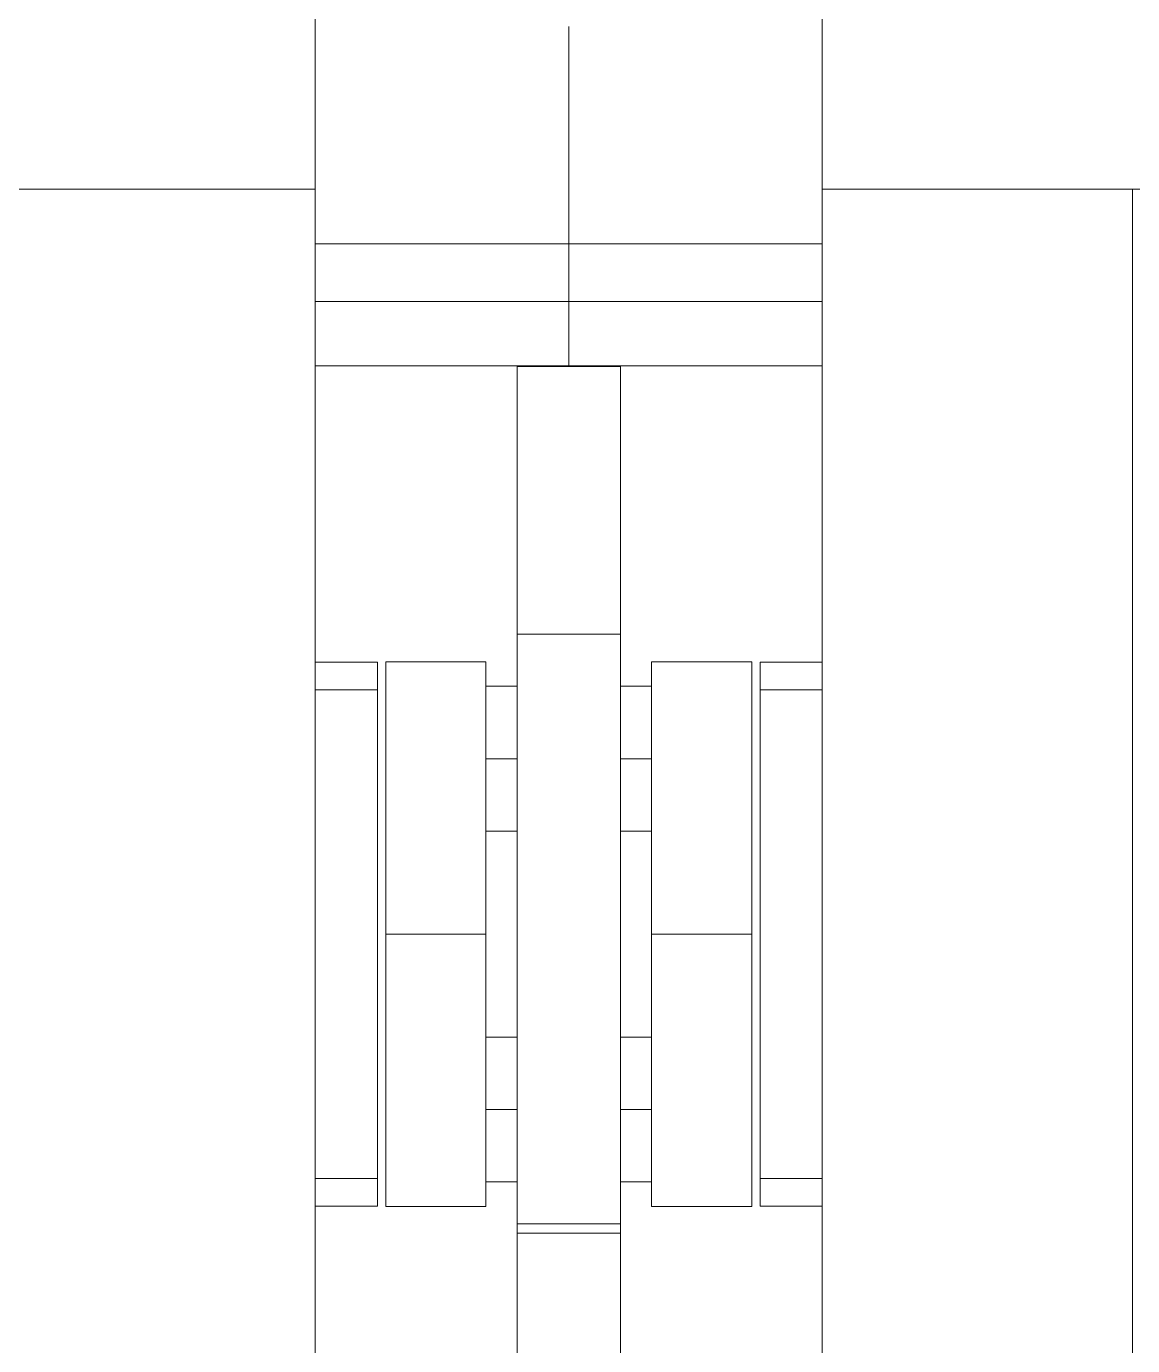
# Model space of a CAD drawing. Header units: millimetres. Extents: x -46169 to 237885, y -84465 to 18123.
# Drawn here: x 225838 to 225944.9, y -80615.1 to -80487.6 of the extents above; entities that cross this region are included whole.
import ezdxf

# ---------------------------------------------------------------- set-up
doc = ezdxf.new("R2010")
doc.units = ezdxf.units.MM
doc.header["$MEASUREMENT"] = 0
doc.linetypes.add('Wipeout_Contour', pattern=[1000, 0, -1000])
doc.layers.add('New_A-20-M_Floor_Slab', color=7, linetype='Continuous')
doc.layers.add('New_A-35-M_FFE_Fixed', color=7, linetype='Continuous')
doc.layers.add('New_A-35-M_FFE_Fixed_Pen_No__1', color=7, linetype='Continuous', lineweight=13)

# ---------------------------------------------------------------- blocks, each defined once
blk = doc.blocks.new('Section Elem_269_4', base_point=(208268.76, -84332.61))
at = {"color": 254, "linetype": 'Wipeout_Contour', "lineweight": 0, "ltscale": 3837074.873242961}
blk.add_wipeout([(225865.94, -80601.62), (225865.94, -80615.11), (225885.44, -80615.11), (225885.44, -80599.29), (225882.44, -80599.29), (225882.44, -80601.65), (225872.75, -80601.65), (225872.75, -80549.01), (225882.44, -80549.01), (225882.44, -80551.38), (225885.44, -80551.38), (225885.44, -80520.4), (225865.94, -80520.4), (225865.94, -80549.04), (225871.94, -80549.04), (225871.94, -80601.62)], dxfattribs=at).dxf.layer = 'New_A-20-M_Floor_Slab'
at = {"color": 254, "linetype": 'Wipeout_Contour', "lineweight": 0, "ltscale": 959348.191615}
blk.add_wipeout([(225895.44, -80565.38), (225895.44, -80585.29), (225898.44, -80585.29), (225898.44, -80565.38)], dxfattribs=at).dxf.layer = 'New_A-20-M_Floor_Slab'
at = {"color": 254, "linetype": 'Wipeout_Contour', "lineweight": 0, "ltscale": 3837495.087177401}
blk.add_wipeout([(225895.44, -80599.29), (225895.44, -80615.11), (225914.94, -80615.11), (225914.94, -80601.62), (225908.94, -80601.62), (225908.94, -80549.04), (225914.94, -80549.04), (225914.94, -80520.4), (225895.44, -80520.4), (225895.44, -80551.38), (225898.44, -80551.38), (225898.44, -80549.01), (225908.12, -80549.01), (225908.12, -80601.65), (225898.44, -80601.65), (225898.44, -80599.29)], dxfattribs=at).dxf.layer = 'New_A-20-M_Floor_Slab'
at = {"color": 254, "linetype": 'Wipeout_Contour', "lineweight": 0, "ltscale": 959299.214121}
blk.add_wipeout([(225882.44, -80585.29), (225885.44, -80585.29), (225885.44, -80565.38), (225882.44, -80565.38)], dxfattribs=at).dxf.layer = 'New_A-20-M_Floor_Slab'
blk = doc.blocks.new('Section Elem_288_4', base_point=(208268.76, -84332.61))
at = {"color": 254, "linetype": 'Wipeout_Contour', "lineweight": 0, "ltscale": 1437181.73561519}
blk.add_wipeout([(225865.94, -80346.96), (225364.94, -80346.96), (225364.94, -80503.33), (225394.94, -80503.33), (225835.94, -80503.33), (225865.94, -80503.33)], dxfattribs=at).dxf.layer = 'New_A-35-M_FFE_Fixed'
at = {"color": 254, "linetype": 'Wipeout_Contour', "lineweight": 0, "ltscale": 959253.518286}
blk.add_wipeout([(225885.44, -80525.7), (225895.44, -80525.7), (225895.44, -80520.48), (225885.44, -80520.48)], dxfattribs=at).dxf.layer = 'New_A-35-M_FFE_Fixed'
at = {"color": 254, "linetype": 'Wipeout_Contour', "lineweight": 0, "ltscale": 959290.80767}
blk.add_wipeout([(225885.44, -80553.51), (225895.44, -80553.51), (225895.44, -80548.19), (225885.44, -80548.19)], dxfattribs=at).dxf.layer = 'New_A-35-M_FFE_Fixed'
at = {"color": 254, "linetype": 'Wipeout_Contour', "lineweight": 0, "ltscale": 959209.517924}
blk.add_wipeout([(225865.94, -80551.72), (225871.94, -80551.72), (225871.94, -80549.56), (225865.94, -80549.56)], dxfattribs=at).dxf.layer = 'New_A-35-M_FFE_Fixed'
at = {"color": 254, "linetype": 'Wipeout_Contour', "lineweight": 0, "ltscale": 959241.293733}
blk.add_wipeout([(225872.75, -80551.02), (225882.44, -80551.02), (225882.44, -80549.01), (225872.75, -80549.01)], dxfattribs=at).dxf.layer = 'New_A-35-M_FFE_Fixed'
at = {"color": 254, "linetype": 'Wipeout_Contour', "lineweight": 0, "ltscale": 959268.546924}
blk.add_wipeout([(225882.44, -80565.26), (225872.75, -80565.26), (225872.75, -80575.33), (225882.44, -80575.33)], dxfattribs=at).dxf.layer = 'New_A-35-M_FFE_Fixed'
at = {"color": 254, "linetype": 'Wipeout_Contour', "lineweight": 0, "ltscale": 959350.308894}
blk.add_wipeout([(225885.44, -80591.39), (225885.44, -80598.86), (225895.44, -80598.86), (225895.44, -80591.39)], dxfattribs=at).dxf.layer = 'New_A-35-M_FFE_Fixed'
at = {"color": 254, "linetype": 'Wipeout_Contour', "lineweight": 0, "ltscale": 959309.345111}
blk.add_wipeout([(225882.44, -80599.65), (225872.75, -80599.65), (225872.75, -80601.65), (225882.44, -80601.65)], dxfattribs=at).dxf.layer = 'New_A-35-M_FFE_Fixed'
at = {"color": 254, "linetype": 'Wipeout_Contour', "lineweight": 0, "ltscale": 959277.691198}
blk.add_wipeout([(225871.94, -80601.11), (225865.94, -80601.11), (225865.94, -80601.62), (225871.94, -80601.62)], dxfattribs=at).dxf.layer = 'New_A-35-M_FFE_Fixed'
at = {"color": 254, "linetype": 'Wipeout_Contour', "lineweight": 0, "ltscale": 959361.935712}
blk.add_wipeout([(225885.44, -80604.23), (225895.44, -80604.23), (225895.44, -80603.32), (225885.44, -80603.32)], dxfattribs=at).dxf.layer = 'New_A-35-M_FFE_Fixed'
at = {"color": 254, "linetype": 'Wipeout_Contour', "lineweight": 0, "ltscale": 959366.300336}
blk.add_wipeout([(225895.44, -80606.1), (225885.44, -80606.1), (225885.44, -80607.94), (225895.44, -80607.94)], dxfattribs=at).dxf.layer = 'New_A-35-M_FFE_Fixed'
at = {"color": 254, "linetype": 'Wipeout_Contour', "lineweight": 0, "ltscale": 959373.514467}
blk.add_wipeout([(225885.44, -80611.52), (225885.44, -80613.26), (225895.44, -80613.26), (225895.44, -80611.52)], dxfattribs=at).dxf.layer = 'New_A-35-M_FFE_Fixed'
at = {"color": 254, "linetype": 'Wipeout_Contour', "lineweight": 0, "ltscale": 959378.099218}
blk.add_wipeout([(225885.44, -80616.64), (225895.44, -80616.64), (225895.44, -80614.96), (225885.44, -80614.96)], dxfattribs=at).dxf.layer = 'New_A-35-M_FFE_Fixed'
at = {"layer": 'New_A-35-M_FFE_Fixed_Pen_No__1', "linetype": 'Continuous'}
for p, q in [((225872.75, -80549.01), (225882.44, -80549.01)), ((225872.75, -80601.65), (225882.44, -80601.65))]:
    blk.add_line(p, q, dxfattribs=at)
at = {"color": 254, "linetype": 'Wipeout_Contour', "lineweight": 0, "ltscale": 959164.406902}
blk.add_wipeout([(225890.44, -80487.59), (225865.94, -80487.59), (225865.94, -80494.61), (225890.44, -80494.61)], dxfattribs=at).dxf.layer = 'New_A-35-M_FFE_Fixed'
at = {"color": 254, "linetype": 'Wipeout_Contour', "lineweight": 0, "ltscale": 1199062.266100931}
blk.add_wipeout([(225890.44, -80520.4), (225885.44, -80520.4), (225885.44, -80520.48), (225895.44, -80520.48), (225895.44, -80520.4)], dxfattribs=at).dxf.layer = 'New_A-35-M_FFE_Fixed'
at = {"color": 254, "linetype": 'Wipeout_Contour', "lineweight": 0, "ltscale": 959260.333849}
blk.add_wipeout([(225885.44, -80525.7), (225885.44, -80530.63), (225895.44, -80530.63), (225895.44, -80525.7)], dxfattribs=at).dxf.layer = 'New_A-35-M_FFE_Fixed'
at = {"color": 254, "linetype": 'Wipeout_Contour', "lineweight": 0, "ltscale": 959207.721453}
blk.add_wipeout([(225865.94, -80549.04), (225865.94, -80549.56), (225871.94, -80549.56), (225871.94, -80549.04)], dxfattribs=at).dxf.layer = 'New_A-35-M_FFE_Fixed'
at = {"color": 254, "linetype": 'Wipeout_Contour', "lineweight": 0, "ltscale": 959246.472557}
blk.add_wipeout([(225882.44, -80551.02), (225872.75, -80551.02), (225872.75, -80556.72), (225882.44, -80556.72)], dxfattribs=at).dxf.layer = 'New_A-35-M_FFE_Fixed'
at = {"color": 254, "linetype": 'Wipeout_Contour', "lineweight": 0, "ltscale": 959299.841639}
blk.add_wipeout([(225885.44, -80561.63), (225895.44, -80561.63), (225895.44, -80553.51), (225885.44, -80553.51)], dxfattribs=at).dxf.layer = 'New_A-35-M_FFE_Fixed'
at = {"color": 254, "linetype": 'Wipeout_Contour', "lineweight": 0, "ltscale": 959304.163731}
blk.add_wipeout([(225882.44, -80593.94), (225872.75, -80593.94), (225872.75, -80599.65), (225882.44, -80599.65)], dxfattribs=at).dxf.layer = 'New_A-35-M_FFE_Fixed'
at = {"color": 254, "linetype": 'Wipeout_Contour', "lineweight": 0, "ltscale": 959275.893742}
blk.add_wipeout([(225865.94, -80598.94), (225865.94, -80601.11), (225871.94, -80601.11), (225871.94, -80598.94)], dxfattribs=at).dxf.layer = 'New_A-35-M_FFE_Fixed'
at = {"color": 254, "linetype": 'Wipeout_Contour', "lineweight": 0, "ltscale": 959361.130352}
blk.add_wipeout([(225895.44, -80603.32), (225895.44, -80603.03), (225885.44, -80603.03), (225885.44, -80603.32)], dxfattribs=at).dxf.layer = 'New_A-35-M_FFE_Fixed'
at = {"color": 254, "linetype": 'Wipeout_Contour', "lineweight": 0, "ltscale": 959364.548574}
blk.add_wipeout([(225895.44, -80606.1), (225895.44, -80605.34), (225885.44, -80605.34), (225885.44, -80606.1)], dxfattribs=at).dxf.layer = 'New_A-35-M_FFE_Fixed'
at = {"color": 254, "linetype": 'Wipeout_Contour', "lineweight": 0, "ltscale": 959371.154661}
blk.add_wipeout([(225895.44, -80611.52), (225895.44, -80609.75), (225885.44, -80609.75), (225885.44, -80611.52)], dxfattribs=at).dxf.layer = 'New_A-35-M_FFE_Fixed'
at = {"color": 254, "linetype": 'Wipeout_Contour', "lineweight": 0, "ltscale": 959376.067274}
blk.add_wipeout([(225895.44, -80614.96), (225895.44, -80613.61), (225885.44, -80613.61), (225885.44, -80614.96)], dxfattribs=at).dxf.layer = 'New_A-35-M_FFE_Fixed'
at = {"layer": 'New_A-35-M_FFE_Fixed_Pen_No__1', "linetype": 'Continuous'}
for p, q in [((225871.94, -80549.56), (225871.94, -80549.04)), ((225872.75, -80551.02), (225872.75, -80549.01)), ((225872.75, -80601.65), (225872.75, -80599.65)), ((225871.94, -80601.62), (225871.94, -80601.11))]:
    blk.add_line(p, q, dxfattribs=at)
at = {"color": 254, "linetype": 'Wipeout_Contour', "lineweight": 0, "ltscale": 959173.828959}
blk.add_wipeout([(225890.44, -80494.61), (225865.94, -80494.61), (225865.94, -80501.63), (225890.44, -80501.63)], dxfattribs=at).dxf.layer = 'New_A-35-M_FFE_Fixed'
at = {"color": 254, "linetype": 'Wipeout_Contour', "lineweight": 0, "ltscale": 959266.641754}
blk.add_wipeout([(225885.44, -80535.1), (225895.44, -80535.1), (225895.44, -80530.63), (225885.44, -80530.63)], dxfattribs=at).dxf.layer = 'New_A-35-M_FFE_Fixed'
at = {"color": 254, "linetype": 'Wipeout_Contour', "lineweight": 0, "ltscale": 959242.705497}
blk.add_wipeout([(225871.94, -80551.72), (225865.94, -80551.72), (225865.94, -80598.94), (225871.94, -80598.94)], dxfattribs=at).dxf.layer = 'New_A-35-M_FFE_Fixed'
at = {"color": 254, "linetype": 'Wipeout_Contour', "lineweight": 0, "ltscale": 959267.381402}
blk.add_wipeout([(225882.44, -80551.38), (225882.44, -80551.91), (225885.44, -80551.91), (225885.44, -80551.38)], dxfattribs=at).dxf.layer = 'New_A-35-M_FFE_Fixed'
at = {"color": 254, "linetype": 'Wipeout_Contour', "lineweight": 0, "ltscale": 959256.04233}
blk.add_wipeout([(225872.75, -80556.72), (225872.75, -80565.26), (225882.44, -80565.26), (225882.44, -80556.72)], dxfattribs=at).dxf.layer = 'New_A-35-M_FFE_Fixed'
at = {"color": 254, "linetype": 'Wipeout_Contour', "lineweight": 0, "ltscale": 959311.929047}
blk.add_wipeout([(225885.44, -80571.51), (225895.44, -80571.51), (225895.44, -80561.63), (225885.44, -80561.63)], dxfattribs=at).dxf.layer = 'New_A-35-M_FFE_Fixed'
at = {"color": 254, "linetype": 'Wipeout_Contour', "lineweight": 0, "ltscale": 959294.59034}
blk.add_wipeout([(225872.75, -80585.4), (225872.75, -80593.94), (225882.44, -80593.94), (225882.44, -80585.4)], dxfattribs=at).dxf.layer = 'New_A-35-M_FFE_Fixed'
at = {"color": 254, "linetype": 'Wipeout_Contour', "lineweight": 0, "ltscale": 959331.053552}
blk.add_wipeout([(225882.44, -80598.75), (225882.44, -80599.29), (225885.44, -80599.29), (225885.44, -80598.75)], dxfattribs=at).dxf.layer = 'New_A-35-M_FFE_Fixed'
at = {"color": 254, "linetype": 'Wipeout_Contour', "lineweight": 0, "ltscale": 959368.749941}
blk.add_wipeout([(225895.44, -80609.75), (225895.44, -80607.94), (225885.44, -80607.94), (225885.44, -80609.75)], dxfattribs=at).dxf.layer = 'New_A-35-M_FFE_Fixed'
at = {"layer": 'New_A-35-M_FFE_Fixed_Pen_No__1', "linetype": 'Continuous'}
for p, q in [((225871.94, -80551.72), (225871.94, -80549.56)), ((225882.44, -80551.02), (225882.44, -80549.01)), ((225872.75, -80556.72), (225872.75, -80551.02)), ((225871.94, -80598.94), (225871.94, -80551.72)), ((225872.75, -80565.26), (225872.75, -80556.72)), ((225872.75, -80599.65), (225872.75, -80593.94)), ((225871.94, -80601.11), (225871.94, -80598.94)), ((225882.44, -80601.65), (225882.44, -80599.65))]:
    blk.add_line(p, q, dxfattribs=at)
at = {"color": 254, "linetype": 'Wipeout_Contour', "lineweight": 0, "ltscale": 959174.926219}
blk.add_wipeout([(225865.94, -80503.33), (225835.94, -80503.33), (225835.94, -80647.33), (225865.94, -80647.33)], dxfattribs=at).dxf.layer = 'New_A-35-M_FFE_Fixed'
at = {"color": 254, "linetype": 'Wipeout_Contour', "lineweight": 0, "ltscale": 959272.240307}
blk.add_wipeout([(225885.44, -80535.1), (225885.44, -80538.96), (225895.44, -80538.96), (225895.44, -80535.1)], dxfattribs=at).dxf.layer = 'New_A-35-M_FFE_Fixed'
at = {"color": 254, "linetype": 'Wipeout_Contour', "lineweight": 0, "ltscale": 959268.758726}
blk.add_wipeout([(225882.44, -80553.43), (225885.44, -80553.43), (225885.44, -80551.91), (225882.44, -80551.91)], dxfattribs=at).dxf.layer = 'New_A-35-M_FFE_Fixed'
at = {"color": 254, "linetype": 'Wipeout_Contour', "lineweight": 0, "ltscale": 1199098.242010331}
blk.add_wipeout([(225882.44, -80561.05), (225885.44, -80561.05), (225885.44, -80558.66), (225885.44, -80558.38), (225882.44, -80558.38)], dxfattribs=at).dxf.layer = 'New_A-35-M_FFE_Fixed'
at = {"color": 254, "linetype": 'Wipeout_Contour', "lineweight": 0, "ltscale": 959285.476577}
blk.add_wipeout([(225882.44, -80564.84), (225882.44, -80565.38), (225885.44, -80565.38), (225885.44, -80564.84)], dxfattribs=at).dxf.layer = 'New_A-35-M_FFE_Fixed'
at = {"color": 254, "linetype": 'Wipeout_Contour', "lineweight": 0, "ltscale": 959325.524008}
blk.add_wipeout([(225885.44, -80581.87), (225895.44, -80581.87), (225895.44, -80571.51), (225885.44, -80571.51)], dxfattribs=at).dxf.layer = 'New_A-35-M_FFE_Fixed'
at = {"color": 254, "linetype": 'Wipeout_Contour', "lineweight": 0, "ltscale": 959282.083185}
blk.add_wipeout([(225882.44, -80575.33), (225872.75, -80575.33), (225872.75, -80585.4), (225882.44, -80585.4)], dxfattribs=at).dxf.layer = 'New_A-35-M_FFE_Fixed'
at = {"color": 254, "linetype": 'Wipeout_Contour', "lineweight": 0, "ltscale": 1199155.11788061}
blk.add_wipeout([(225885.44, -80592.29), (225882.44, -80592.29), (225882.44, -80594.97), (225885.44, -80594.97), (225885.44, -80592.38)], dxfattribs=at).dxf.layer = 'New_A-35-M_FFE_Fixed'
at = {"color": 254, "linetype": 'Wipeout_Contour', "lineweight": 0, "ltscale": 959329.675535}
blk.add_wipeout([(225882.44, -80597.24), (225882.44, -80598.75), (225885.44, -80598.75), (225885.44, -80597.24)], dxfattribs=at).dxf.layer = 'New_A-35-M_FFE_Fixed'
at = {"layer": 'New_A-35-M_FFE_Fixed_Pen_No__1', "linetype": 'Continuous'}
for p, q in [((225865.94, -80549.04), (225871.94, -80549.04)), ((225865.94, -80551.72), (225871.94, -80551.72)), ((225882.44, -80551.38), (225885.44, -80551.38)), ((225872.75, -80575.33), (225872.75, -80565.26)), ((225872.75, -80575.33), (225882.44, -80575.33)), ((225872.75, -80585.4), (225872.75, -80575.33)), ((225872.75, -80593.94), (225872.75, -80585.4)), ((225865.94, -80598.94), (225871.94, -80598.94)), ((225882.44, -80599.29), (225885.44, -80599.29)), ((225865.94, -80601.62), (225871.94, -80601.62))]:
    blk.add_line(p, q, dxfattribs=at)
at = {"color": 254, "linetype": 'Wipeout_Contour', "lineweight": 0, "ltscale": 1198967.280881833}
blk.add_wipeout([(225865.94, -80508.61), (225890.44, -80508.61), (225890.44, -80501.63), (225865.94, -80501.63), (225865.94, -80503.33)], dxfattribs=at).dxf.layer = 'New_A-35-M_FFE_Fixed'
at = {"color": 254, "linetype": 'Wipeout_Contour', "lineweight": 0, "ltscale": 959191.116399}
blk.add_wipeout([(225865.94, -80511.45), (225890.44, -80511.45), (225890.44, -80510.54), (225865.94, -80510.54)], dxfattribs=at).dxf.layer = 'New_A-35-M_FFE_Fixed'
at = {"color": 254, "linetype": 'Wipeout_Contour', "lineweight": 0, "ltscale": 959199.571755}
blk.add_wipeout([(225865.94, -80514.18), (225865.94, -80520.4), (225890.44, -80520.4), (225890.44, -80514.18)], dxfattribs=at).dxf.layer = 'New_A-35-M_FFE_Fixed'
at = {"color": 254, "linetype": 'Wipeout_Contour', "lineweight": 0, "ltscale": 959276.950472}
blk.add_wipeout([(225895.44, -80538.96), (225885.44, -80538.96), (225885.44, -80542.11), (225895.44, -80542.11)], dxfattribs=at).dxf.layer = 'New_A-35-M_FFE_Fixed'
at = {"color": 254, "linetype": 'Wipeout_Contour', "lineweight": 0, "ltscale": 1199089.565180596}
blk.add_wipeout([(225882.44, -80555.7), (225885.44, -80555.7), (225885.44, -80553.51), (225885.44, -80553.43), (225882.44, -80553.43)], dxfattribs=at).dxf.layer = 'New_A-35-M_FFE_Fixed'
at = {"color": 254, "linetype": 'Wipeout_Contour', "lineweight": 0, "ltscale": 959284.099074}
blk.add_wipeout([(225882.44, -80563.33), (225882.44, -80564.84), (225885.44, -80564.84), (225885.44, -80563.33)], dxfattribs=at).dxf.layer = 'New_A-35-M_FFE_Fixed'
at = {"color": 254, "linetype": 'Wipeout_Contour', "lineweight": 0, "ltscale": 959338.88732}
blk.add_wipeout([(225895.44, -80591.39), (225895.44, -80581.87), (225885.44, -80581.87), (225885.44, -80591.39)], dxfattribs=at).dxf.layer = 'New_A-35-M_FFE_Fixed'
at = {"color": 254, "linetype": 'Wipeout_Contour', "lineweight": 0, "ltscale": 959327.129328}
blk.add_wipeout([(225882.44, -80594.97), (225882.44, -80597.24), (225885.44, -80597.24), (225885.44, -80594.97)], dxfattribs=at).dxf.layer = 'New_A-35-M_FFE_Fixed'
at = {"layer": 'New_A-35-M_FFE_Fixed_Pen_No__1', "linetype": 'Continuous'}
for p, q in [((225865.94, -80503.33), (225865.94, -80346.96)), ((225835.94, -80503.33), (225865.94, -80503.33)), ((225865.94, -80520.4), (225890.44, -80520.4)), ((225882.44, -80575.33), (225882.44, -80565.26)), ((225882.44, -80565.38), (225885.44, -80565.38)), ((225882.44, -80599.65), (225882.44, -80593.94))]:
    blk.add_line(p, q, dxfattribs=at)
at = {"color": 254, "linetype": 'Wipeout_Contour', "lineweight": 0, "ltscale": 959188.57141}
blk.add_wipeout([(225865.94, -80509.58), (225890.44, -80509.58), (225890.44, -80508.61), (225865.94, -80508.61)], dxfattribs=at).dxf.layer = 'New_A-35-M_FFE_Fixed'
at = {"color": 254, "linetype": 'Wipeout_Contour', "lineweight": 0, "ltscale": 959195.24108}
blk.add_wipeout([(225865.94, -80514.18), (225890.44, -80514.18), (225890.44, -80513.95), (225865.94, -80513.95)], dxfattribs=at).dxf.layer = 'New_A-35-M_FFE_Fixed'
at = {"color": 254, "linetype": 'Wipeout_Contour', "lineweight": 0, "ltscale": 959280.270649}
blk.add_wipeout([(225895.44, -80543.91), (225895.44, -80542.11), (225885.44, -80542.11), (225885.44, -80543.91)], dxfattribs=at).dxf.layer = 'New_A-35-M_FFE_Fixed'
at = {"color": 254, "linetype": 'Wipeout_Contour', "lineweight": 0, "ltscale": 959274.629005}
blk.add_wipeout([(225882.44, -80555.7), (225882.44, -80558.38), (225885.44, -80558.38), (225885.44, -80555.7)], dxfattribs=at).dxf.layer = 'New_A-35-M_FFE_Fixed'
at = {"color": 254, "linetype": 'Wipeout_Contour', "lineweight": 0, "ltscale": 1199102.615307576}
blk.add_wipeout([(225882.44, -80561.05), (225882.44, -80563.33), (225885.44, -80563.33), (225885.44, -80561.63), (225885.44, -80561.05)], dxfattribs=at).dxf.layer = 'New_A-35-M_FFE_Fixed'
at = {"color": 254, "linetype": 'Wipeout_Contour', "lineweight": 0, "ltscale": 959312.951616}
blk.add_wipeout([(225882.44, -80585.29), (225882.44, -80585.82), (225885.44, -80585.82), (225885.44, -80585.29)], dxfattribs=at).dxf.layer = 'New_A-35-M_FFE_Fixed'
at = {"layer": 'New_A-35-M_FFE_Fixed_Pen_No__1', "linetype": 'Continuous'}
for p, q in [((225865.94, -80508.61), (225890.44, -80508.61)), ((225882.44, -80556.72), (225882.44, -80551.02)), ((225882.44, -80565.26), (225882.44, -80556.72)), ((225882.44, -80558.38), (225885.44, -80558.38))]:
    blk.add_line(p, q, dxfattribs=at)
at = {"color": 254, "linetype": 'Wipeout_Contour', "lineweight": 0, "ltscale": 959189.865024}
blk.add_wipeout([(225865.94, -80510.54), (225890.44, -80510.54), (225890.44, -80509.58), (225865.94, -80509.58)], dxfattribs=at).dxf.layer = 'New_A-35-M_FFE_Fixed'
at = {"color": 254, "linetype": 'Wipeout_Contour', "lineweight": 0, "ltscale": 959194.164233}
blk.add_wipeout([(225865.94, -80513.55), (225890.44, -80513.55), (225890.44, -80512.98), (225865.94, -80512.98)], dxfattribs=at).dxf.layer = 'New_A-35-M_FFE_Fixed'
at = {"color": 254, "linetype": 'Wipeout_Contour', "lineweight": 0, "ltscale": 959283.136279}
blk.add_wipeout([(225885.44, -80545.85), (225895.44, -80545.85), (225895.44, -80544.43), (225885.44, -80544.43)], dxfattribs=at).dxf.layer = 'New_A-35-M_FFE_Fixed'
at = {"color": 254, "linetype": 'Wipeout_Contour', "lineweight": 0, "ltscale": 959314.329454}
blk.add_wipeout([(225882.44, -80587.34), (225885.44, -80587.34), (225885.44, -80585.82), (225882.44, -80585.82)], dxfattribs=at).dxf.layer = 'New_A-35-M_FFE_Fixed'
at = {"layer": 'New_A-35-M_FFE_Fixed_Pen_No__1', "linetype": 'Continuous'}
for p, q in [((225882.44, -80585.4), (225882.44, -80575.33)), ((225882.44, -80585.29), (225885.44, -80585.29))]:
    blk.add_line(p, q, dxfattribs=at)
at = {"color": 254, "linetype": 'Wipeout_Contour', "lineweight": 0, "ltscale": 959193.307258}
blk.add_wipeout([(225865.94, -80512.98), (225890.44, -80512.98), (225890.44, -80512.27), (225865.94, -80512.27)], dxfattribs=at).dxf.layer = 'New_A-35-M_FFE_Fixed'
at = {"color": 254, "linetype": 'Wipeout_Contour', "lineweight": 0, "ltscale": 959284.414053}
blk.add_wipeout([(225885.44, -80545.85), (225885.44, -80546.33), (225895.44, -80546.33), (225895.44, -80545.85)], dxfattribs=at).dxf.layer = 'New_A-35-M_FFE_Fixed'
at = {"color": 254, "linetype": 'Wipeout_Contour', "lineweight": 0, "ltscale": 959316.875406}
blk.add_wipeout([(225882.44, -80589.61), (225885.44, -80589.61), (225885.44, -80587.34), (225882.44, -80587.34)], dxfattribs=at).dxf.layer = 'New_A-35-M_FFE_Fixed'
at = {"color": 254, "linetype": 'Wipeout_Contour', "lineweight": 0, "ltscale": 959192.278399}
blk.add_wipeout([(225865.94, -80512.27), (225890.44, -80512.27), (225890.44, -80511.45), (225865.94, -80511.45)], dxfattribs=at).dxf.layer = 'New_A-35-M_FFE_Fixed'
at = {"color": 254, "linetype": 'Wipeout_Contour', "lineweight": 0, "ltscale": 959194.817037}
blk.add_wipeout([(225865.94, -80513.95), (225890.44, -80513.95), (225890.44, -80513.55), (225865.94, -80513.55)], dxfattribs=at).dxf.layer = 'New_A-35-M_FFE_Fixed'
at = {"color": 254, "linetype": 'Wipeout_Contour', "lineweight": 0, "ltscale": 959285.735895}
blk.add_wipeout([(225885.44, -80546.33), (225885.44, -80547.82), (225895.44, -80547.82), (225895.44, -80546.33)], dxfattribs=at).dxf.layer = 'New_A-35-M_FFE_Fixed'
at = {"color": 254, "linetype": 'Wipeout_Contour', "lineweight": 0, "ltscale": 1199151.399660374}
blk.add_wipeout([(225885.44, -80589.61), (225882.44, -80589.61), (225882.44, -80592.29), (225885.44, -80592.29), (225885.44, -80591.39)], dxfattribs=at).dxf.layer = 'New_A-35-M_FFE_Fixed'
at = {"layer": 'New_A-35-M_FFE_Fixed_Pen_No__1', "linetype": 'Continuous'}
for p, q in [((225865.94, -80647.33), (225865.94, -80503.33)), ((225865.94, -80514.18), (225890.44, -80514.18)), ((225882.44, -80593.94), (225882.44, -80585.4)), ((225882.44, -80592.29), (225885.44, -80592.29))]:
    blk.add_line(p, q, dxfattribs=at)
blk = doc.blocks.new('Section Elem_289_4', base_point=(208268.76, -84332.61))
at = {"layer": 'New_A-35-M_FFE_Fixed_Pen_No__1', "linetype": 'Continuous'}
for p, q in [((225885.44, -80520.48), (225885.44, -80520.4)), ((225885.44, -80525.7), (225885.44, -80520.48)), ((225885.44, -80530.63), (225885.44, -80525.7)), ((225895.44, -80530.63), (225895.44, -80525.7)), ((225885.44, -80535.1), (225885.44, -80530.63)), ((225895.44, -80535.1), (225895.44, -80530.63)), ((225885.44, -80538.96), (225885.44, -80535.1)), ((225895.44, -80538.96), (225895.44, -80535.1)), ((225885.44, -80542.11), (225885.44, -80538.96)), ((225895.44, -80542.11), (225895.44, -80538.96)), ((225885.44, -80546.33), (225885.44, -80545.85)), ((225895.44, -80546.33), (225895.44, -80545.85)), ((225895.44, -80546.33), (225885.44, -80546.33)), ((225885.44, -80561.63), (225885.44, -80553.51)), ((225885.44, -80571.51), (225885.44, -80561.63)), ((225885.44, -80581.87), (225885.44, -80571.51)), ((225895.44, -80581.87), (225895.44, -80571.51)), ((225885.44, -80591.39), (225885.44, -80581.87)), ((225885.44, -80607.94), (225885.44, -80606.1)), ((225895.44, -80607.94), (225895.44, -80606.1)), ((225885.44, -80609.75), (225885.44, -80607.94)), ((225895.44, -80609.75), (225895.44, -80607.94)), ((225885.44, -80611.52), (225885.44, -80609.75)), ((225895.44, -80611.52), (225895.44, -80609.75)), ((225885.44, -80616.64), (225885.44, -80614.96)), ((225895.44, -80616.64), (225895.44, -80614.96))]:
    blk.add_line(p, q, dxfattribs=at)
at = {"color": 254, "linetype": 'Wipeout_Contour', "lineweight": 0, "ltscale": 1440290.457702504}
blk.add_wipeout([(225914.94, -80346.96), (225914.94, -80503.33), (225944.94, -80503.33), (226385.94, -80503.33), (226415.94, -80503.33), (226415.94, -80346.96)], dxfattribs=at).dxf.layer = 'New_A-35-M_FFE_Fixed'
at = {"color": 254, "linetype": 'Wipeout_Contour', "lineweight": 0, "ltscale": 959281.829808}
blk.add_wipeout([(225895.44, -80544.43), (225895.44, -80543.91), (225885.44, -80543.91), (225885.44, -80544.43)], dxfattribs=at).dxf.layer = 'New_A-35-M_FFE_Fixed'
at = {"color": 254, "linetype": 'Wipeout_Contour', "lineweight": 0, "ltscale": 959286.982317}
blk.add_wipeout([(225895.44, -80548.19), (225895.44, -80547.82), (225885.44, -80547.82), (225885.44, -80548.19)], dxfattribs=at).dxf.layer = 'New_A-35-M_FFE_Fixed'
at = {"color": 254, "linetype": 'Wipeout_Contour', "lineweight": 0, "ltscale": 959338.072438}
blk.add_wipeout([(225898.44, -80551.02), (225908.12, -80551.02), (225908.12, -80549.01), (225898.44, -80549.01)], dxfattribs=at).dxf.layer = 'New_A-35-M_FFE_Fixed'
at = {"color": 254, "linetype": 'Wipeout_Contour', "lineweight": 0, "ltscale": 959371.526042}
blk.add_wipeout([(225908.94, -80551.72), (225914.94, -80551.72), (225914.94, -80549.56), (225908.94, -80549.56)], dxfattribs=at).dxf.layer = 'New_A-35-M_FFE_Fixed'
at = {"color": 254, "linetype": 'Wipeout_Contour', "lineweight": 0, "ltscale": 959365.32288}
blk.add_wipeout([(225898.44, -80565.26), (225898.44, -80575.33), (225908.12, -80575.33), (225908.12, -80565.26)], dxfattribs=at).dxf.layer = 'New_A-35-M_FFE_Fixed'
at = {"color": 254, "linetype": 'Wipeout_Contour', "lineweight": 0, "ltscale": 959358.133315}
blk.add_wipeout([(225895.44, -80603.03), (225895.44, -80598.86), (225885.44, -80598.86), (225885.44, -80603.03)], dxfattribs=at).dxf.layer = 'New_A-35-M_FFE_Fixed'
at = {"color": 254, "linetype": 'Wipeout_Contour', "lineweight": 0, "ltscale": 959406.116952}
blk.add_wipeout([(225908.12, -80599.65), (225898.44, -80599.65), (225898.44, -80601.65), (225908.12, -80601.65)], dxfattribs=at).dxf.layer = 'New_A-35-M_FFE_Fixed'
at = {"color": 254, "linetype": 'Wipeout_Contour', "lineweight": 0, "ltscale": 959439.687804}
blk.add_wipeout([(225914.94, -80601.11), (225908.94, -80601.11), (225908.94, -80601.62), (225914.94, -80601.62)], dxfattribs=at).dxf.layer = 'New_A-35-M_FFE_Fixed'
at = {"color": 254, "linetype": 'Wipeout_Contour', "lineweight": 0, "ltscale": 959363.290377}
blk.add_wipeout([(225885.44, -80604.23), (225885.44, -80605.34), (225895.44, -80605.34), (225895.44, -80604.23)], dxfattribs=at).dxf.layer = 'New_A-35-M_FFE_Fixed'
at = {"color": 254, "linetype": 'Wipeout_Contour', "lineweight": 0, "ltscale": 959374.921323}
blk.add_wipeout([(225895.44, -80613.61), (225895.44, -80613.26), (225885.44, -80613.26), (225885.44, -80613.61)], dxfattribs=at).dxf.layer = 'New_A-35-M_FFE_Fixed'
at = {"layer": 'New_A-35-M_FFE_Fixed_Pen_No__1', "linetype": 'Continuous'}
for p, q in [((225885.44, -80544.43), (225885.44, -80542.11)), ((225895.44, -80544.43), (225895.44, -80542.11)), ((225885.44, -80545.85), (225885.44, -80544.43)), ((225895.44, -80545.85), (225895.44, -80544.43)), ((225885.44, -80548.19), (225885.44, -80546.33)), ((225895.44, -80548.19), (225895.44, -80546.33)), ((225885.44, -80553.51), (225885.44, -80548.19)), ((225908.12, -80549.01), (225898.44, -80549.01)), ((225885.44, -80598.86), (225885.44, -80591.39)), ((225885.44, -80603.32), (225885.44, -80598.86)), ((225908.12, -80601.65), (225898.44, -80601.65)), ((225895.44, -80603.32), (225885.44, -80603.32)), ((225885.44, -80604.23), (225885.44, -80603.32)), ((225895.44, -80604.23), (225895.44, -80603.32)), ((225895.44, -80604.23), (225885.44, -80604.23)), ((225885.44, -80606.1), (225885.44, -80604.23)), ((225895.44, -80606.1), (225895.44, -80604.23)), ((225885.44, -80613.26), (225885.44, -80611.52)), ((225895.44, -80613.26), (225895.44, -80611.52)), ((225885.44, -80614.96), (225885.44, -80613.26)), ((225895.44, -80614.96), (225895.44, -80613.26))]:
    blk.add_line(p, q, dxfattribs=at)
at = {"color": 254, "linetype": 'Wipeout_Contour', "lineweight": 0, "ltscale": 959256.721652}
blk.add_wipeout([(225890.44, -80494.61), (225914.94, -80494.61), (225914.94, -80487.59), (225890.44, -80487.59)], dxfattribs=at).dxf.layer = 'New_A-35-M_FFE_Fixed'
at = {"color": 254, "linetype": 'Wipeout_Contour', "lineweight": 0, "ltscale": 960351.858705}
blk.add_wipeout([(225944.94, -80635.33), (226385.94, -80635.33), (226385.94, -80503.33), (225944.94, -80503.33)], dxfattribs=at).dxf.layer = 'New_A-35-M_FFE_Fixed'
at = {"color": 254, "linetype": 'Wipeout_Contour', "lineweight": 0, "ltscale": 959369.729874}
blk.add_wipeout([(225908.94, -80549.56), (225914.94, -80549.56), (225914.94, -80549.04), (225908.94, -80549.04)], dxfattribs=at).dxf.layer = 'New_A-35-M_FFE_Fixed'
at = {"color": 254, "linetype": 'Wipeout_Contour', "lineweight": 0, "ltscale": 959343.25074}
blk.add_wipeout([(225898.44, -80551.02), (225898.44, -80556.72), (225908.12, -80556.72), (225908.12, -80551.02)], dxfattribs=at).dxf.layer = 'New_A-35-M_FFE_Fixed'
at = {"color": 254, "linetype": 'Wipeout_Contour', "lineweight": 0, "ltscale": 959400.936094}
blk.add_wipeout([(225898.44, -80593.94), (225898.44, -80599.65), (225908.12, -80599.65), (225908.12, -80593.94)], dxfattribs=at).dxf.layer = 'New_A-35-M_FFE_Fixed'
at = {"color": 254, "linetype": 'Wipeout_Contour', "lineweight": 0, "ltscale": 959437.890652}
blk.add_wipeout([(225914.94, -80598.94), (225908.94, -80598.94), (225908.94, -80601.11), (225914.94, -80601.11)], dxfattribs=at).dxf.layer = 'New_A-35-M_FFE_Fixed'
at = {"layer": 'New_A-35-M_FFE_Fixed_Pen_No__1', "linetype": 'Continuous'}
for p, q in [((225908.12, -80551.02), (225908.12, -80549.01)), ((225908.94, -80549.56), (225908.94, -80549.04)), ((225908.12, -80601.65), (225908.12, -80599.65)), ((225908.94, -80601.62), (225908.94, -80601.11))]:
    blk.add_line(p, q, dxfattribs=at)
at = {"color": 254, "linetype": 'Wipeout_Contour', "lineweight": 0, "ltscale": 959266.142802}
blk.add_wipeout([(225890.44, -80501.63), (225914.94, -80501.63), (225914.94, -80494.61), (225890.44, -80494.61)], dxfattribs=at).dxf.layer = 'New_A-35-M_FFE_Fixed'
at = {"color": 254, "linetype": 'Wipeout_Contour', "lineweight": 0, "ltscale": 959316.36058}
blk.add_wipeout([(225895.44, -80551.91), (225898.44, -80551.91), (225898.44, -80551.38), (225895.44, -80551.38)], dxfattribs=at).dxf.layer = 'New_A-35-M_FFE_Fixed'
at = {"color": 254, "linetype": 'Wipeout_Contour', "lineweight": 0, "ltscale": 959404.708011}
blk.add_wipeout([(225908.94, -80551.72), (225908.94, -80598.94), (225914.94, -80598.94), (225914.94, -80551.72)], dxfattribs=at).dxf.layer = 'New_A-35-M_FFE_Fixed'
at = {"color": 254, "linetype": 'Wipeout_Contour', "lineweight": 0, "ltscale": 959352.819547}
blk.add_wipeout([(225898.44, -80556.72), (225898.44, -80565.26), (225908.12, -80565.26), (225908.12, -80556.72)], dxfattribs=at).dxf.layer = 'New_A-35-M_FFE_Fixed'
at = {"color": 254, "linetype": 'Wipeout_Contour', "lineweight": 0, "ltscale": 959391.363668}
blk.add_wipeout([(225908.12, -80585.4), (225898.44, -80585.4), (225898.44, -80593.94), (225908.12, -80593.94)], dxfattribs=at).dxf.layer = 'New_A-35-M_FFE_Fixed'
at = {"color": 254, "linetype": 'Wipeout_Contour', "lineweight": 0, "ltscale": 959380.029519}
blk.add_wipeout([(225895.44, -80598.75), (225895.44, -80599.29), (225898.44, -80599.29), (225898.44, -80598.75)], dxfattribs=at).dxf.layer = 'New_A-35-M_FFE_Fixed'
at = {"layer": 'New_A-35-M_FFE_Fixed_Pen_No__1', "linetype": 'Continuous'}
for p, q in [((225890.44, -80494.61), (225890.44, -80487.59)), ((225898.44, -80551.02), (225898.44, -80549.01)), ((225908.94, -80551.72), (225908.94, -80549.56)), ((225908.12, -80556.72), (225908.12, -80551.02)), ((225908.94, -80598.94), (225908.94, -80551.72)), ((225908.12, -80565.26), (225908.12, -80556.72)), ((225908.12, -80599.65), (225908.12, -80593.94)), ((225908.94, -80601.11), (225908.94, -80598.94)), ((225898.44, -80601.65), (225898.44, -80599.65))]:
    blk.add_line(p, q, dxfattribs=at)
at = {"color": 254, "linetype": 'Wipeout_Contour', "lineweight": 0, "ltscale": 959472.558533}
blk.add_wipeout([(225914.94, -80503.33), (225914.94, -80647.33), (225944.94, -80647.33), (225944.94, -80503.33)], dxfattribs=at).dxf.layer = 'New_A-35-M_FFE_Fixed'
at = {"color": 254, "linetype": 'Wipeout_Contour', "lineweight": 0, "ltscale": 959317.737833}
blk.add_wipeout([(225898.44, -80551.91), (225895.44, -80551.91), (225895.44, -80553.43), (225898.44, -80553.43)], dxfattribs=at).dxf.layer = 'New_A-35-M_FFE_Fixed'
at = {"color": 254, "linetype": 'Wipeout_Contour', "lineweight": 0, "ltscale": 959327.206983}
blk.add_wipeout([(225895.44, -80561.05), (225898.44, -80561.05), (225898.44, -80558.38), (225895.44, -80558.38)], dxfattribs=at).dxf.layer = 'New_A-35-M_FFE_Fixed'
at = {"color": 254, "linetype": 'Wipeout_Contour', "lineweight": 0, "ltscale": 1199169.155416656}
blk.add_wipeout([(225895.44, -80565.38), (225898.44, -80565.38), (225898.44, -80565.26), (225898.44, -80564.84), (225895.44, -80564.84)], dxfattribs=at).dxf.layer = 'New_A-35-M_FFE_Fixed'
at = {"color": 254, "linetype": 'Wipeout_Contour', "lineweight": 0, "ltscale": 959378.857776}
blk.add_wipeout([(225898.44, -80575.33), (225898.44, -80585.4), (225908.12, -80585.4), (225908.12, -80575.33)], dxfattribs=at).dxf.layer = 'New_A-35-M_FFE_Fixed'
at = {"color": 254, "linetype": 'Wipeout_Contour', "lineweight": 0, "ltscale": 1199217.061233792}
blk.add_wipeout([(225898.44, -80592.29), (225895.44, -80592.29), (225895.44, -80594.97), (225898.44, -80594.97), (225898.44, -80593.94)], dxfattribs=at).dxf.layer = 'New_A-35-M_FFE_Fixed'
at = {"color": 254, "linetype": 'Wipeout_Contour', "lineweight": 0, "ltscale": 959378.651531}
blk.add_wipeout([(225895.44, -80597.24), (225895.44, -80598.75), (225898.44, -80598.75), (225898.44, -80597.24)], dxfattribs=at).dxf.layer = 'New_A-35-M_FFE_Fixed'
at = {"layer": 'New_A-35-M_FFE_Fixed_Pen_No__1', "linetype": 'Continuous'}
for p, q in [((225944.94, -80647.33), (225944.94, -80503.33)), ((226385.94, -80503.33), (225944.94, -80503.33)), ((225914.94, -80549.04), (225908.94, -80549.04)), ((225898.44, -80551.38), (225895.44, -80551.38)), ((225914.94, -80551.72), (225908.94, -80551.72)), ((225908.12, -80575.33), (225908.12, -80565.26)), ((225908.12, -80575.33), (225898.44, -80575.33)), ((225908.12, -80585.4), (225908.12, -80575.33)), ((225908.12, -80593.94), (225908.12, -80585.4)), ((225895.44, -80603.32), (225895.44, -80598.86)), ((225898.44, -80599.29), (225895.44, -80599.29)), ((225914.94, -80598.94), (225908.94, -80598.94)), ((225914.94, -80601.62), (225908.94, -80601.62))]:
    blk.add_line(p, q, dxfattribs=at)
at = {"color": 254, "linetype": 'Wipeout_Contour', "lineweight": 0, "ltscale": 1199104.808396536}
blk.add_wipeout([(225914.94, -80501.63), (225890.44, -80501.63), (225890.44, -80508.61), (225914.94, -80508.61), (225914.94, -80503.33)], dxfattribs=at).dxf.layer = 'New_A-35-M_FFE_Fixed'
at = {"color": 254, "linetype": 'Wipeout_Contour', "lineweight": 0, "ltscale": 959283.428588}
blk.add_wipeout([(225890.44, -80511.45), (225914.94, -80511.45), (225914.94, -80510.54), (225890.44, -80510.54)], dxfattribs=at).dxf.layer = 'New_A-35-M_FFE_Fixed'
at = {"color": 254, "linetype": 'Wipeout_Contour', "lineweight": 0, "ltscale": 959291.883125}
blk.add_wipeout([(225890.44, -80514.18), (225890.44, -80520.4), (225914.94, -80520.4), (225914.94, -80514.18)], dxfattribs=at).dxf.layer = 'New_A-35-M_FFE_Fixed'
at = {"color": 254, "linetype": 'Wipeout_Contour', "lineweight": 0, "ltscale": 959320.282703}
blk.add_wipeout([(225895.44, -80555.7), (225898.44, -80555.7), (225898.44, -80553.43), (225895.44, -80553.43)], dxfattribs=at).dxf.layer = 'New_A-35-M_FFE_Fixed'
at = {"color": 254, "linetype": 'Wipeout_Contour', "lineweight": 0, "ltscale": 1199167.011881365}
blk.add_wipeout([(225895.44, -80563.33), (225895.44, -80564.84), (225898.44, -80564.84), (225898.44, -80563.59), (225898.44, -80563.33)], dxfattribs=at).dxf.layer = 'New_A-35-M_FFE_Fixed'
at = {"color": 254, "linetype": 'Wipeout_Contour', "lineweight": 0, "ltscale": 959361.928466}
blk.add_wipeout([(225898.44, -80585.29), (225895.44, -80585.29), (225895.44, -80585.82), (225898.44, -80585.82)], dxfattribs=at).dxf.layer = 'New_A-35-M_FFE_Fixed'
at = {"color": 254, "linetype": 'Wipeout_Contour', "lineweight": 0, "ltscale": 959376.105456}
blk.add_wipeout([(225898.44, -80594.97), (225895.44, -80594.97), (225895.44, -80597.24), (225898.44, -80597.24)], dxfattribs=at).dxf.layer = 'New_A-35-M_FFE_Fixed'
at = {"layer": 'New_A-35-M_FFE_Fixed_Pen_No__1', "linetype": 'Continuous'}
for p, q in [((225914.94, -80503.33), (225914.94, -80346.96)), ((225890.44, -80501.63), (225890.44, -80494.61)), ((225944.94, -80503.33), (225914.94, -80503.33)), ((225895.44, -80520.48), (225885.44, -80520.48)), ((225914.94, -80520.4), (225890.44, -80520.4)), ((225895.44, -80520.48), (225895.44, -80520.4)), ((225895.44, -80525.7), (225895.44, -80520.48)), ((225895.44, -80553.51), (225895.44, -80548.19)), ((225898.44, -80565.38), (225895.44, -80565.38)), ((225898.44, -80575.33), (225898.44, -80565.26)), ((225898.44, -80599.65), (225898.44, -80593.94))]:
    blk.add_line(p, q, dxfattribs=at)
at = {"color": 254, "linetype": 'Wipeout_Contour', "lineweight": 0, "ltscale": 959280.883842}
blk.add_wipeout([(225890.44, -80509.58), (225914.94, -80509.58), (225914.94, -80508.61), (225890.44, -80508.61)], dxfattribs=at).dxf.layer = 'New_A-35-M_FFE_Fixed'
at = {"color": 254, "linetype": 'Wipeout_Contour', "lineweight": 0, "ltscale": 959287.552873}
blk.add_wipeout([(225890.44, -80514.18), (225914.94, -80514.18), (225914.94, -80513.95), (225890.44, -80513.95)], dxfattribs=at).dxf.layer = 'New_A-35-M_FFE_Fixed'
at = {"color": 254, "linetype": 'Wipeout_Contour', "lineweight": 0, "ltscale": 1199155.306052913}
blk.add_wipeout([(225895.44, -80555.7), (225895.44, -80558.38), (225898.44, -80558.38), (225898.44, -80556.72), (225898.44, -80555.7)], dxfattribs=at).dxf.layer = 'New_A-35-M_FFE_Fixed'
at = {"color": 254, "linetype": 'Wipeout_Contour', "lineweight": 0, "ltscale": 959330.532273}
blk.add_wipeout([(225895.44, -80563.33), (225898.44, -80563.33), (225898.44, -80561.05), (225895.44, -80561.05)], dxfattribs=at).dxf.layer = 'New_A-35-M_FFE_Fixed'
at = {"color": 254, "linetype": 'Wipeout_Contour', "lineweight": 0, "ltscale": 1199205.351539951}
blk.add_wipeout([(225895.44, -80587.34), (225898.44, -80587.34), (225898.44, -80587.08), (225898.44, -80585.82), (225895.44, -80585.82)], dxfattribs=at).dxf.layer = 'New_A-35-M_FFE_Fixed'
at = {"layer": 'New_A-35-M_FFE_Fixed_Pen_No__1', "linetype": 'Continuous'}
for p, q in [((225890.44, -80508.61), (225890.44, -80501.63)), ((225914.94, -80508.61), (225890.44, -80508.61)), ((225898.44, -80556.72), (225898.44, -80551.02)), ((225895.44, -80561.63), (225895.44, -80553.51)), ((225898.44, -80565.26), (225898.44, -80556.72)), ((225898.44, -80558.38), (225895.44, -80558.38)), ((225895.44, -80571.51), (225895.44, -80561.63)), ((225898.44, -80585.4), (225898.44, -80575.33)), ((225898.44, -80585.29), (225895.44, -80585.29))]:
    blk.add_line(p, q, dxfattribs=at)
at = {"color": 254, "linetype": 'Wipeout_Contour', "lineweight": 0, "ltscale": 959282.177336}
blk.add_wipeout([(225890.44, -80510.54), (225914.94, -80510.54), (225914.94, -80509.58), (225890.44, -80509.58)], dxfattribs=at).dxf.layer = 'New_A-35-M_FFE_Fixed'
at = {"color": 254, "linetype": 'Wipeout_Contour', "lineweight": 0, "ltscale": 959286.476126}
blk.add_wipeout([(225890.44, -80513.55), (225914.94, -80513.55), (225914.94, -80512.98), (225890.44, -80512.98)], dxfattribs=at).dxf.layer = 'New_A-35-M_FFE_Fixed'
at = {"color": 254, "linetype": 'Wipeout_Contour', "lineweight": 0, "ltscale": 959365.852056}
blk.add_wipeout([(225898.44, -80587.34), (225895.44, -80587.34), (225895.44, -80589.61), (225898.44, -80589.61)], dxfattribs=at).dxf.layer = 'New_A-35-M_FFE_Fixed'
at = {"layer": 'New_A-35-M_FFE_Fixed_Pen_No__1', "linetype": 'Continuous'}
for p, q in [((225890.44, -80509.58), (225890.44, -80508.61)), ((225890.44, -80510.54), (225890.44, -80509.58))]:
    blk.add_line(p, q, dxfattribs=at)
at = {"color": 254, "linetype": 'Wipeout_Contour', "lineweight": 0, "ltscale": 959285.619238}
blk.add_wipeout([(225890.44, -80512.98), (225914.94, -80512.98), (225914.94, -80512.27), (225890.44, -80512.27)], dxfattribs=at).dxf.layer = 'New_A-35-M_FFE_Fixed'
at = {"color": 254, "linetype": 'Wipeout_Contour', "lineweight": 0, "ltscale": 959369.178408}
blk.add_wipeout([(225895.44, -80592.29), (225898.44, -80592.29), (225898.44, -80589.61), (225895.44, -80589.61)], dxfattribs=at).dxf.layer = 'New_A-35-M_FFE_Fixed'
at = {"layer": 'New_A-35-M_FFE_Fixed_Pen_No__1', "linetype": 'Continuous'}
for p, q in [((225895.44, -80591.39), (225895.44, -80581.87)), ((225898.44, -80593.94), (225898.44, -80585.4)), ((225895.44, -80598.86), (225895.44, -80591.39)), ((225898.44, -80592.29), (225895.44, -80592.29))]:
    blk.add_line(p, q, dxfattribs=at)
at = {"color": 254, "linetype": 'Wipeout_Contour', "lineweight": 0, "ltscale": 959284.590476}
blk.add_wipeout([(225890.44, -80512.27), (225914.94, -80512.27), (225914.94, -80511.45), (225890.44, -80511.45)], dxfattribs=at).dxf.layer = 'New_A-35-M_FFE_Fixed'
at = {"color": 254, "linetype": 'Wipeout_Contour', "lineweight": 0, "ltscale": 959287.128865}
blk.add_wipeout([(225890.44, -80513.95), (225914.94, -80513.95), (225914.94, -80513.55), (225890.44, -80513.55)], dxfattribs=at).dxf.layer = 'New_A-35-M_FFE_Fixed'
at = {"layer": 'New_A-35-M_FFE_Fixed_Pen_No__1', "linetype": 'Continuous'}
for p, q in [((225914.94, -80647.33), (225914.94, -80503.33)), ((225890.44, -80511.45), (225890.44, -80510.54)), ((225890.44, -80512.27), (225890.44, -80511.45)), ((225890.44, -80512.98), (225890.44, -80512.27)), ((225890.44, -80513.55), (225890.44, -80512.98)), ((225890.44, -80513.95), (225890.44, -80513.55)), ((225890.44, -80514.18), (225890.44, -80513.95)), ((225890.44, -80520.4), (225890.44, -80514.18)), ((225914.94, -80514.18), (225890.44, -80514.18))]:
    blk.add_line(p, q, dxfattribs=at)

msp = doc.modelspace()

# ---------------------------------------------------------------- block references
at = {"layer": 'New_A-20-M_Floor_Slab'}
msp.add_blockref('Section Elem_269_4', (208268.76, -84332.61), dxfattribs=at)

# ---------------------------------------------------------------- next in the draw order: block references
at = {"layer": 'New_A-35-M_FFE_Fixed'}
msp.add_blockref('Section Elem_288_4', (208268.76, -84332.61), dxfattribs=at)

# ---------------------------------------------------------------- next in the draw order: block references
msp.add_blockref('Section Elem_289_4', (208268.76, -84332.61), dxfattribs=at)

doc.saveas('drawing.dxf')
